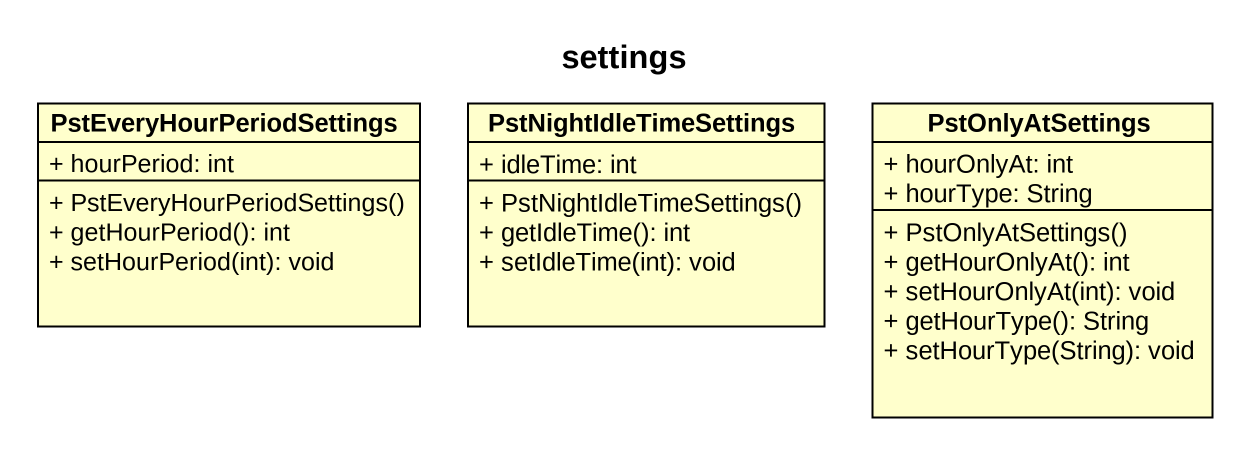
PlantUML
@startuml
title settings
hide circle
hide empty members
skinparam classAttributeIconSize 0
class PstEveryHourPeriodSettings {
  + hourPeriod: int
  + PstEveryHourPeriodSettings()
  + getHourPeriod(): int
  + setHourPeriod(int): void
}
class PstNightIdleTimeSettings {
  + idleTime: int
  + PstNightIdleTimeSettings()
  + getIdleTime(): int
  + setIdleTime(int): void
}
class PstOnlyAtSettings {
  + hourOnlyAt: int
  + hourType: String
  + PstOnlyAtSettings()
  + getHourOnlyAt(): int
  + setHourOnlyAt(int): void
  + getHourType(): String
  + setHourType(String): void
}
@enduml
